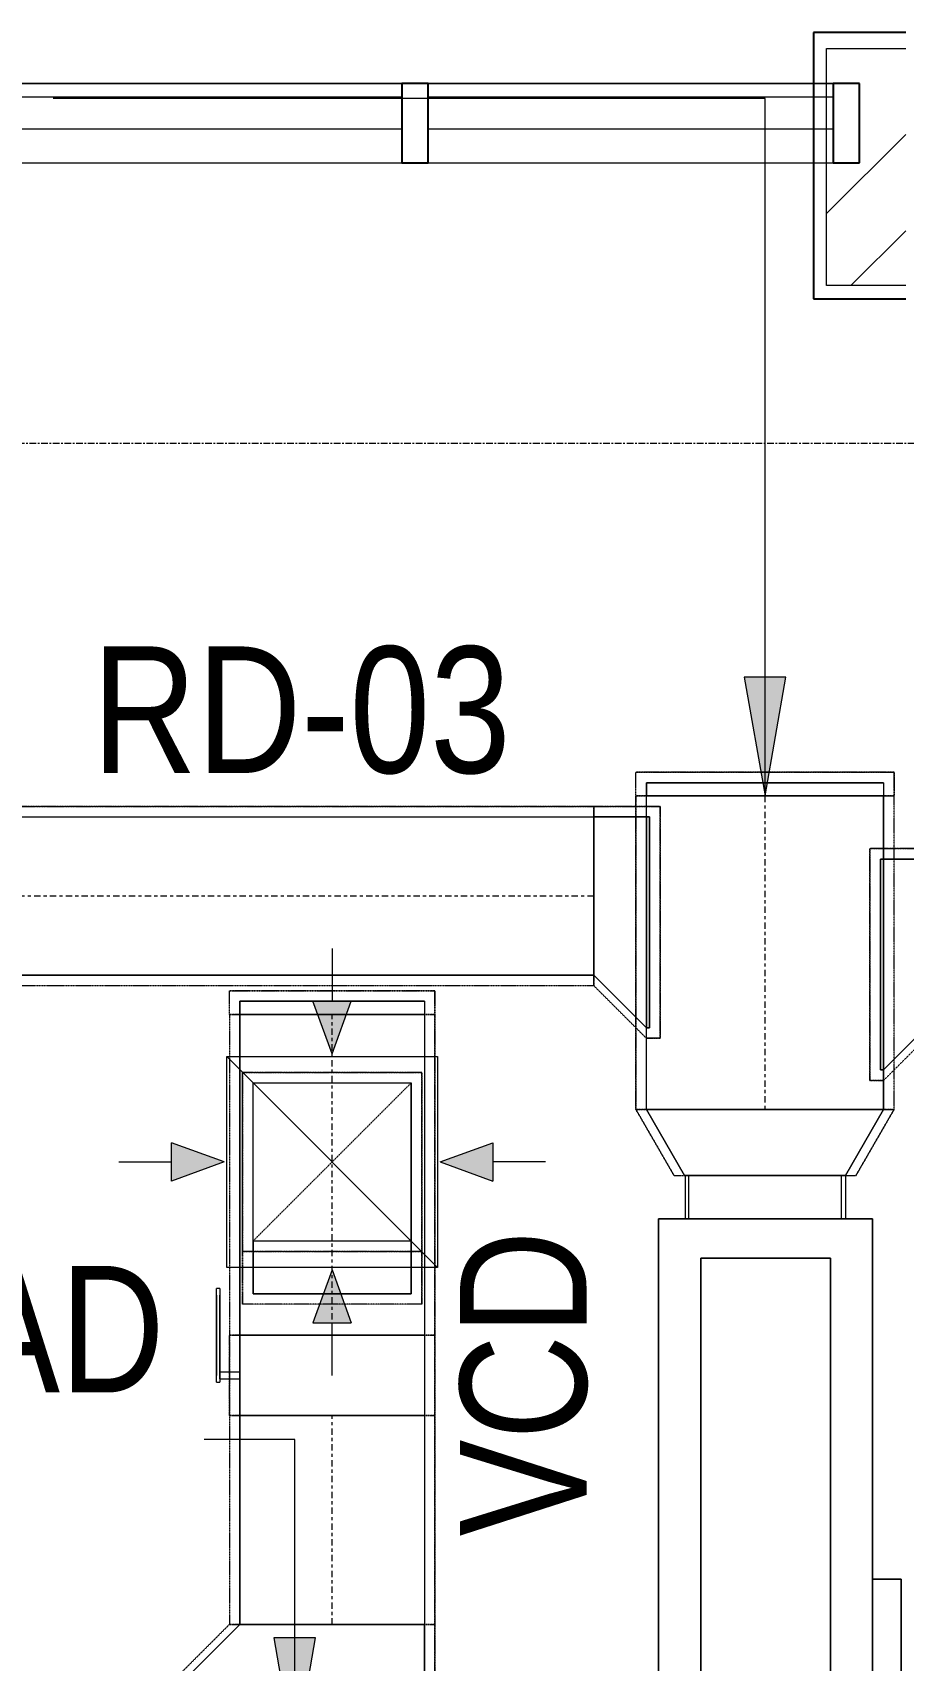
# Model space of a CAD drawing. Header units: inches. Extents: x -83664 to 20107, y -47222 to 19398.
# Drawn here: x -13904 to -12252, y -3073 to 15 of the extents above; entities that cross this region are included whole.
import ezdxf

# ---------------------------------------------------------------- set-up
doc = ezdxf.new("R2010")
doc.units = ezdxf.units.IN
doc.header["$MEASUREMENT"] = 0
for name, pattern in [('Center', [29.999999, 12, -6, 6, -6]), ('Grid Line', [22.225, 12.7, -3.175, 3.175, -3.175]), ('Hidden 0_50', [1.0584, 0.5292, -0.5292]), ('Hidden 1_5', [2.2, 1.5, -0.7])]:
    doc.linetypes.add(name, pattern=pattern)
for name, color, linetype, lineweight in [('A-DETL-GENF', 7, 'Continuous', 9), ('A-GENM', 7, 'Continuous', 9), ('A-GLAZ-CURT', 7, 'Continuous', 9), ('A-GLAZ-CWMG', 7, 'Continuous', 9), ('A-WALL', 7, 'Continuous', 9), ('A-WALL-PATT', 7, 'Continuous', 25), ('G-ANNO-TEXT', 7, 'Continuous', 9), ('M-HVAC-CDFF', 7, 'Continuous', 9), ('M-HVAC-DUCT-ANNO', 7, 'Continuous', 9), ('M-HVAC-DUCT-CNTR', 7, 'Center', 9), ('M-HVAC-DUCT-IDEN', 7, 'Continuous', 18), ('S-GRID', 7, 'Continuous', 9)]:
    doc.layers.add(name, color=color, linetype=linetype, lineweight=lineweight)
doc.layers.add('M-HVAC-DUCT', color=7, linetype='Continuous', lineweight=9, true_color=0xffe97f)
doc.styles.add('Arial Narrow_21', font='ARIALN.TTF', dxfattribs={"height": 240})
pattern_1 = [(0, (0, 0), (1219.2, 304.8), [50.292, -864.108, 50.292, -864.108, -4876.8]), (0, (0, 0), (1219.2, 304.8), [-1828.8, 50.292, -1778.508, 50.292, -864.108, -2133.6]), (0, (0, 0), (1219.2, 304.8), [-4572, 50.292, -559.308, 50.292, -1473.708]), (120, (457.2, 152.4), (-873.56454, 903.45817), [50.292, -864.108, 50.292, -864.108, -4876.8]), (120, (457.2, 152.4), (-873.56454, 903.45817), [-1828.8, 50.292, -1778.508, 50.292, -864.108, -2133.6]), (120, (457.2, 152.4), (-873.56454, 903.45817), [-4572, 50.292, -559.308, 50.292, -1473.708]), (240, (609.6, 762), (-345.63546, -1208.25817), [50.292, -864.108, 50.292, -864.108, -4876.8]), (240, (609.6, 762), (-345.63546, -1208.25817), [-1828.8, 50.292, -1778.508, 50.292, -864.108, -2133.6]), (240, (609.6, 762), (-345.63546, -1208.25817), [-4572, 50.292, -559.308, 50.292, -1473.708])]

# ---------------------------------------------------------------- blocks, each defined once
blk = doc.blocks.new('M_Rectangular Tap - Beveled - Standard-7413103-FIRST FLOOR AC CONDITIONING LAYOUT - PART A')
at = {"layer": 'M-HVAC-DUCT', "color": 6, "true_color": 0xff00ff}
for p, q in [((100, 175), (-6.096, 175)), ((-6.096, 175), (100, 175)), ((-6.096, 175), (-6.096, -275)), ((-6.096, -275), (-6.096, 175)), ((100, 175), (100, -175)), ((100, -175), (100, 175)), ((0, -275), (100, -175)), ((0, -275), (100, -175)), ((-6.096, -275), (0, -275)), ((0, -275), (-6.096, -275))]:
    blk.add_line(p, q, dxfattribs=at)
blk = doc.blocks.new('GCE-AT-Return Air Rectangular Diffuser - 300X300-7590694-FIRST FLOOR AC CONDITIONING LAYOUT - PART A')
at = {"layer": 'A-DETL-GENF', "true_color": 0xff00ff}
for points in [[(0, 205), (36.4, 305), (-36.4, 305)], [(-305, -36.4), (-205, 0), (-305, 36.4)], [(305, -36.4), (305, 36.4), (205, 0)], [(36.4, -305), (0, -205), (-36.4, -305)]]:
    blk.add_hatch(color=6, dxfattribs=at).paths.add_polyline_path(points)
at = {"layer": 'A-DETL-GENF', "color": 6, "true_color": 0xff00ff}
for p, q in [((0, 405), (0, 305)), ((0, 205), (-36.4, 305)), ((-36.4, 305), (36.4, 305)), ((0, 205), (36.4, 305)), ((-200, 200), (200, 200)), ((-200, -200), (-200, 200)), ((-200, 200), (200, -200)), ((200, 200), (200, -200)), ((-205, 0), (-305, 36.4)), ((-305, -36.4), (-305, 36.4)), ((205, 0), (305, 36.4)), ((305, 36.4), (305, -36.4)), ((405, 0), (305, 0)), ((-405, 0), (-305, 0)), ((-205, 0), (-305, -36.4)), ((205, 0), (305, -36.4)), ((200, -200), (-200, -200)), ((0, -205), (-36.4, -305)), ((0, -205), (36.4, -305)), ((-36.4, -305), (36.4, -305)), ((0, -405), (0, -305))]:
    blk.add_line(p, q, dxfattribs=at)
blk = doc.blocks.new('M_Rectangular Tap - Beveled - Standard-7475664-FIRST FLOOR AC CONDITIONING LAYOUT - PART A')
at = {"layer": 'M-HVAC-DUCT', "color": 6, "true_color": 0xff00ff}
for p, q in [((154023.6, 83129.9), (154023.6, 83229.9)), ((154023.6, 83229.9), (154323.6, 83229.9)), ((154323.6, 83229.9), (154023.6, 83229.9)), ((154023.6, 82829.9), (154023.6, 83229.9)), ((154323.6, 83129.9), (154323.6, 83229.9)), ((154323.6, 83229.9), (154323.6, 82829.9)), ((154023.6, 83129.9), (154323.6, 83129.9)), ((154023.6, 82829.9), (154023.6, 83129.9)), ((154323.6, 83129.9), (154323.6, 82829.9)), ((154323.6, 82829.9), (154023.6, 82829.9)), ((154323.6, 82829.9), (154023.6, 82829.9))]:
    blk.add_line(p, q, dxfattribs=at)
blk = doc.blocks.new('M_Rectangular Endcap - Standard-7450357-FIRST FLOOR AC CONDITIONING LAYOUT - PART A')
at = {"layer": 'M-HVAC-DUCT', "color": 6, "true_color": 0xff00ff}
for p, q in [((0, 175), (0, -175)), ((0, -175), (0, 175)), ((0, 175), (25, 175)), ((25, 175), (0, 175)), ((25, 175), (25, -175)), ((25, -175), (25, 175)), ((25, -175), (0, -175)), ((25, -175), (0, -175))]:
    blk.add_line(p, q, dxfattribs=at)
blk = doc.blocks.new('M_Rec Endcap - Standard-7692162-FIRST FLOOR AC CONDITIONING LAYOUT - PART A')
at = {"layer": 'M-HVAC-DUCT', "color": 30, "true_color": 0xff7f00}
for p, q in [((0, 225), (0, -225)), ((0, -225), (0, 225)), ((0, 225), (25, 225)), ((25, 225), (0, 225)), ((25, 225), (25, -225)), ((25, -225), (25, 225)), ((25, -225), (0, -225)), ((25, -225), (0, -225))]:
    blk.add_line(p, q, dxfattribs=at)
blk = doc.blocks.new('M_Rec Tap - Beveled - Standard-8199963-FIRST FLOOR AC CONDITIONING LAYOUT - PART A')
at = {"layer": 'M-HVAC-DUCT', "color": 30, "true_color": 0xff7f00}
for p, q in [((0, 250), (-6.096, 250)), ((-6.096, -150), (-6.096, 250)), ((-6.096, 250), (-6.096, -150)), ((-6.096, 250), (0, 250)), ((100, 150), (0, 250)), ((100, 150), (0, 250)), ((100, 150), (100, -150)), ((100, -150), (100, 150)), ((-6.096, -150), (100, -150)), ((100, -150), (-6.096, -150))]:
    blk.add_line(p, q, dxfattribs=at)
blk = doc.blocks.new('M_Rec Tap - Beveled - Standard-7691817-FIRST FLOOR AC CONDITIONING LAYOUT - PART A')
at = {"layer": 'M-HVAC-DUCT', "color": 30, "true_color": 0xff7f00}
for p, q in [((100, 150), (-6.096, 150)), ((-6.096, 150), (100, 150)), ((-6.096, 150), (-6.096, -250)), ((-6.096, -250), (-6.096, 150)), ((100, 150), (100, -150)), ((100, -150), (100, 150)), ((0, -250), (100, -150)), ((0, -250), (100, -150)), ((-6.096, -250), (0, -250)), ((0, -250), (-6.096, -250))]:
    blk.add_line(p, q, dxfattribs=at)
blk = doc.blocks.new('VAV1 - VAV-33-9301385-FIRST FLOOR AC CONDITIONING LAYOUT - PART A')
at = {"layer": 'A-GENM', "color": 30, "true_color": 0xff7f00}
for p, q in [((500, 203), (-500, 203)), ((-500, 203), (-500, -203)), ((-500, -203), (-500, 203)), ((-500, 203), (500, 203)), ((500, -203), (500, 203)), ((500, 203), (500, -203)), ((-500, 152.5), (-581.8, 152.5)), ((-581.8, 152.5), (-581.8, -152.5)), ((-581.8, 152.5), (-581.8, -152.5)), ((-500, 145.8), (-581.8, 145.8)), ((-581.8, -144.2), (-581.8, 145.8)), ((-581.8, -144.2), (-581.8, 145.8)), ((-500, -152.5), (-500, 152.5)), ((-500, -152.5), (-500, 152.5)), ((-500, 145.8), (-500, -144.2)), ((-500, 145.8), (-500, -144.2)), ((581.8, 152.5), (500, 152.5)), ((500, 152.5), (500, -152.5)), ((500, 152.5), (500, -152.5)), ((581.8, 145.8), (500, 145.8)), ((500, -144.2), (500, 145.8)), ((500, -144.2), (500, 145.8)), ((581.8, -152.5), (581.8, 152.5)), ((581.8, -152.5), (581.8, 152.5)), ((581.8, 145.8), (581.8, -144.2)), ((581.8, 145.8), (581.8, -144.2)), ((-425, -123.3), (-425, 122.8)), ((-425, 122.8), (425, 122.8)), ((425, 122.8), (-425, 122.8)), ((-425, 122.8), (-425, -123.3)), ((425, 122.8), (425, -123.3)), ((425, -123.3), (425, 122.8)), ((425, -123.3), (-425, -123.3)), ((-425, -123.3), (425, -123.3)), ((-581.8, -144.2), (-500, -144.2)), ((-581.8, -152.5), (-500, -152.5)), ((500, -144.2), (581.8, -144.2)), ((500, -152.5), (581.8, -152.5)), ((-500, -203), (500, -203)), ((500, -203), (-500, -203)), ((-183.8, -203), (-403.8, -203)), ((-403.8, -203), (-183.8, -203)), ((-403.8, -203), (-403.8, -257.7)), ((-403.8, -203), (-403.8, -257.7)), ((-183.8, -257.7), (-183.8, -203)), ((-183.8, -203), (-183.8, -257.7)), ((-183.8, -257.7), (-403.8, -257.7)), ((-403.8, -257.7), (-183.8, -257.7))]:
    blk.add_line(p, q, dxfattribs=at)
blk = doc.blocks.new('TEMW-ME-DMP-Volume Control Damper - Standard-7399626-FIRST FLOOR AC CONDITIONING LAYOUT - PART A')
at = {"layer": 'M-HVAC-DUCT', "color": 6, "true_color": 0xff00ff}
for p, q in [((-165.1, 213.1), (-165.1, 219.45)), ((-152.4, 219.45), (-165.1, 219.45)), ((0, 219.45), (-152.4, 219.45)), ((-152.4, 219.45), (0, 219.45)), ((12.7, 219.45), (0, 219.45)), ((12.7, 219.45), (12.7, 213.1)), ((-165.1, 213.1), (-152.4, 213.1)), ((0, 213.1), (-152.4, 213.1)), ((-152.4, 213.1), (0, 213.1)), ((-6.35, 175), (-6.35, 213.1)), ((6.35, 213.1), (-6.35, 213.1)), ((6.35, 213.1), (-6.35, 213.1)), ((0, 213.1), (12.7, 213.1)), ((6.35, 213.1), (6.35, 175)), ((-76.2, 175), (-76.2, -175)), ((-76.2, -175), (-76.2, 175)), ((76.2, 175), (-76.2, 175)), ((-76.2, 175), (76.2, 175)), ((-76.2, 175), (76.2, 175)), ((-6.35, 175), (6.35, 175)), ((-6.35, 175), (6.35, 175)), ((76.2, 175), (76.2, -175)), ((76.2, -175), (76.2, 175)), ((-76.2, -175), (76.2, -175)), ((-76.2, -175), (76.2, -175)), ((-76.2, -175), (76.2, -175))]:
    blk.add_line(p, q, dxfattribs=at)
blk = doc.blocks.new('M_Rec to Rnd Transition - Angle - 60 Degree-9301390-FIRST FLOOR AC CONDITIONING LAYOUT - PART A')
at = {"layer": 'M-HVAC-DUCT', "color": 30, "true_color": 0xff7f00}
for p, q in [((0, 225), (125.6, 152.5)), ((125.6, 152.5), (0, 225)), ((0, 225), (0, -225)), ((0, -225), (0, 225)), ((125.6, 0), (125.6, 152.5)), ((125.6, 0), (125.6, 152.5)), ((125.6, -152.5), (125.6, 0)), ((125.6, -152.5), (125.6, 0)), ((0, -225), (125.6, -152.5)), ((125.6, -152.5), (0, -225))]:
    blk.add_line(p, q, dxfattribs=at)
blk = doc.blocks.new('TEMW-SMBZ-HO-BM-HVAC-00002_rvt-1-FIRST FLOOR AC CONDITIONING LAYOUT - PART A')
at = {"layer": 'M-HVAC-DUCT', "color": 30, "linetype": 'Hidden 0_50', "true_color": 0xff7f00}
for p, q in [((139187.4, 96984.4), (138697.4, 96984.4)), ((138697.4, 96984.4), (139187.4, 96984.4)), ((138697.4, 96939.4), (138697.4, 96984.4)), ((138697.4, 96939.4), (138697.4, 96984.4)), ((139187.4, 96984.4), (139187.4, 96939.4)), ((139187.4, 96939.4), (139187.4, 96984.4)), ((138697.4, 96939.4), (139187.4, 96939.4)), ((139187.4, 96939.4), (138697.4, 96939.4)), ((138697.4, 96939.4), (138697.4, 96344.5)), ((138697.4, 96344.5), (138697.4, 96939.4)), ((139187.4, 96939.4), (138697.4, 96939.4)), ((138697.4, 96939.4), (139187.4, 96939.4)), ((139187.4, 96344.5), (139187.4, 96939.4)), ((139187.4, 96344.5), (139187.4, 96939.4)), ((138617.4, 96919.4), (135510.2, 96919.4)), ((135510.2, 96919.4), (138617.4, 96919.4)), ((138617.4, 96919.4), (138743.5, 96919.4)), ((138617.4, 96579.4), (138617.4, 96919.4)), ((138617.4, 96919.4), (138617.4, 96579.4)), ((138743.5, 96919.4), (138617.4, 96919.4)), ((138617.4, 96919.4), (138617.4, 96579.4)), ((138617.4, 96579.4), (138617.4, 96919.4)), ((138743.5, 96919.4), (138743.5, 96479.4)), ((138743.5, 96479.4), (138743.5, 96919.4)), ((139141.3, 96399.4), (139141.3, 96839.4)), ((139141.3, 96839.4), (139267.4, 96839.4)), ((139267.4, 96839.4), (139141.3, 96839.4)), ((139141.3, 96839.4), (139141.3, 96399.4)), ((135510.2, 96579.4), (138617.4, 96579.4)), ((135510.2, 96579.4), (138617.4, 96579.4)), ((138717.4, 96479.4), (138617.4, 96579.4)), ((138617.4, 96579.4), (138717.4, 96479.4)), ((139267.4, 96499.4), (139167.4, 96399.4)), ((139167.4, 96399.4), (139267.4, 96499.4)), ((138743.5, 96479.4), (138717.4, 96479.4)), ((138717.4, 96479.4), (138743.5, 96479.4)), ((139167.4, 96399.4), (139141.3, 96399.4)), ((139141.3, 96399.4), (139167.4, 96399.4)), ((138697.4, 96344.5), (139187.4, 96344.5)), ((139187.4, 96344.5), (138697.4, 96344.5)), ((138697.4, 96344.5), (138769.9, 96218.9)), ((138769.9, 96218.9), (138697.4, 96344.5)), ((138697.4, 96344.5), (139187.4, 96344.5)), ((139187.4, 96344.5), (138697.4, 96344.5)), ((139187.4, 96344.5), (139114.9, 96218.9)), ((139114.9, 96218.9), (139187.4, 96344.5)), ((138769.9, 96218.9), (138942.4, 96218.9)), ((138769.9, 96218.9), (138942.4, 96218.9)), ((138942.4, 96218.9), (139114.9, 96218.9)), ((138942.4, 96218.9), (139114.9, 96218.9))]:
    blk.add_line(p, q, dxfattribs=at)
at = {"layer": 'M-HVAC-DUCT', "color": 30, "true_color": 0xff7f00}
for p, q in [((139167.4, 96939.4), (138717.4, 96939.4)), ((138717.4, 96939.4), (139167.4, 96939.4)), ((138717.4, 96344.5), (138717.4, 96939.4)), ((138717.4, 96344.5), (138717.4, 96939.4)), ((139167.4, 96939.4), (139167.4, 96344.5)), ((139167.4, 96344.5), (139167.4, 96939.4)), ((135510.2, 96899.4), (138617.4, 96899.4)), ((135510.2, 96899.4), (138617.4, 96899.4)), ((138617.4, 96599.4), (138617.4, 96899.4)), ((138617.4, 96899.4), (138617.4, 96599.4)), ((138717.4, 96899.4), (138717.4, 96499.4)), ((138717.4, 96899.4), (138723.5, 96899.4)), ((138723.5, 96899.4), (138717.4, 96899.4)), ((138717.4, 96499.4), (138717.4, 96899.4)), ((138723.5, 96899.4), (138723.5, 96499.4)), ((138723.5, 96499.4), (138723.5, 96899.4)), ((139161.3, 96819.4), (139167.4, 96819.4)), ((139167.4, 96819.4), (139161.3, 96819.4)), ((139161.3, 96419.4), (139161.3, 96819.4)), ((139161.3, 96819.4), (139161.3, 96419.4)), ((139167.4, 96419.4), (139167.4, 96819.4)), ((139167.4, 96419.4), (139167.4, 96819.4)), ((138617.4, 96599.4), (135510.2, 96599.4)), ((135510.2, 96599.4), (138617.4, 96599.4)), ((138723.5, 96499.4), (138717.4, 96499.4)), ((138717.4, 96499.4), (138723.5, 96499.4)), ((139167.4, 96419.4), (139161.3, 96419.4)), ((139161.3, 96419.4), (139167.4, 96419.4)), ((139167.4, 96344.5), (138717.4, 96344.5)), ((138717.4, 96344.5), (139167.4, 96344.5))]:
    blk.add_line(p, q, dxfattribs=at)
at = {"layer": 'M-HVAC-DUCT', "color": 6, "linetype": 'Hidden 0_50', "true_color": 0xff00ff}
for p, q in [((138316, 96569.7), (137926, 96569.7)), ((137926, 96569.7), (138316, 96569.7)), ((137926, 96524.7), (137926, 96569.7)), ((137926, 96524.7), (137926, 96569.7)), ((138316, 96569.7), (138316, 96524.7)), ((138316, 96524.7), (138316, 96569.7)), ((138316, 96524.7), (137926, 96524.7)), ((137926, 96524.7), (138316, 96524.7)), ((138316, 96524.7), (137926, 96524.7)), ((137926, 96524.7), (138316, 96524.7)), ((137926, 96524.7), (137926, 95916)), ((137926, 96524.7), (137926, 95916)), ((138316, 95916), (138316, 96524.7)), ((138316, 96524.7), (138316, 95916)), ((137951, 96414.8), (138291, 96414.8)), ((137951, 96074.8), (137951, 96414.8)), ((137951, 96414.8), (137951, 96074.8)), ((138291, 96414.8), (137951, 96414.8)), ((137951, 96414.8), (137951, 96074.8)), ((137951, 95974.8), (137951, 96414.8)), ((137951, 96414.8), (138291, 96414.8)), ((138291, 96414.8), (137951, 96414.8)), ((138291, 96414.8), (138291, 96074.8)), ((138291, 96074.8), (138291, 96414.8)), ((138291, 96414.8), (138291, 95974.8)), ((138291, 96074.8), (138291, 96414.8)), ((138291, 96074.8), (137951, 96074.8)), ((137951, 96074.8), (138291, 96074.8)), ((137951, 96074.8), (137951, 95974.8)), ((138291, 96074.8), (137951, 96074.8)), ((138291, 95974.8), (138291, 96074.8)), ((138291, 95974.8), (137951, 95974.8)), ((138291, 95974.8), (137951, 95974.8)), ((138316, 95916), (137926, 95916)), ((137926, 95916), (138316, 95916)), ((138316, 95916), (137926, 95916)), ((137926, 95916), (137926, 95763.6)), ((137926, 95763.6), (137926, 95916)), ((137926, 95916), (138316, 95916)), ((138316, 95763.6), (138316, 95916)), ((138316, 95916), (138316, 95763.6)), ((138316, 95763.6), (137926, 95763.6)), ((137926, 95763.6), (138316, 95763.6)), ((137926, 95763.6), (137926, 95367.1)), ((137926, 95763.6), (137926, 95367.1)), ((137926, 95763.6), (138316, 95763.6)), ((138316, 95763.6), (137926, 95763.6)), ((138316, 95367.1), (138316, 95763.6)), ((138316, 95763.6), (138316, 95367.1)), ((137826, 95267.1), (137926, 95367.1)), ((137926, 95367.1), (137826, 95267.1)), ((138316, 95367.1), (137926, 95367.1)), ((137926, 95367.1), (138316, 95367.1)), ((137926, 95367.1), (138316, 95367.1)), ((138316, 95367.1), (137926, 95367.1)), ((138316, 95367.1), (138316, 95241)), ((138316, 95241), (138316, 95367.1))]:
    blk.add_line(p, q, dxfattribs=at)
at = {"layer": 'M-HVAC-DUCT', "color": 6, "true_color": 0xff00ff}
for p, q in [((137946, 96524.7), (138296, 96524.7)), ((138296, 96524.7), (137946, 96524.7)), ((137946, 95916), (137946, 96524.7)), ((137946, 96524.7), (137946, 95916)), ((138296, 96524.7), (138296, 95916)), ((138296, 96524.7), (138296, 95916)), ((137971, 95994.8), (137971, 96394.8)), ((137971, 96394.8), (138271, 96394.8)), ((137971, 95994.8), (137971, 96394.8)), ((137971, 96394.8), (138271, 96394.8)), ((138271, 95994.8), (138271, 96394.8)), ((138271, 96394.8), (138271, 95994.8)), ((137971, 95994.8), (138271, 95994.8)), ((137971, 95994.8), (138271, 95994.8)), ((137946, 95916), (138296, 95916)), ((138296, 95916), (137946, 95916)), ((137946, 95763.6), (138296, 95763.6)), ((138296, 95763.6), (137946, 95763.6)), ((137946, 95367.1), (137946, 95763.6)), ((137946, 95763.6), (137946, 95367.1)), ((138296, 95763.6), (138296, 95367.1)), ((138296, 95763.6), (138296, 95367.1)), ((137946, 95367.1), (138296, 95367.1)), ((138296, 95367.1), (137946, 95367.1))]:
    blk.add_line(p, q, dxfattribs=at)
at = {"layer": 'M-HVAC-DUCT-ANNO', "color": 6, "linetype": 'Hidden 1_5', "true_color": 0xff00ff}
for p, q in [((137971, 96094.8), (137971, 96394.8)), ((137971, 96394.8), (138271, 96394.8)), ((138271, 96394.8), (137971, 96094.8)), ((138271, 96394.8), (138271, 96094.8)), ((138271, 96094.8), (137971, 96094.8))]:
    blk.add_line(p, q, dxfattribs=at)
at = {"layer": 'M-HVAC-DUCT-CNTR', "color": 30, "true_color": 0xff7f00}
for p, q in [((138942.4, 96939.4), (138942.4, 96344.5)), ((138617.4, 96749.4), (135510.2, 96749.4))]:
    blk.add_line(p, q, dxfattribs=at)
at = {"layer": 'M-HVAC-DUCT-CNTR', "color": 6, "true_color": 0xff00ff}
for p, q in [((138121, 95916), (138121, 96524.7)), ((138121, 95367.1), (138121, 95763.6))]:
    blk.add_line(p, q, dxfattribs=at)
at = {"layer": 'A-GENM', "color": 6, "linetype": 'Hidden 0_50', "lineweight": 9, "true_color": 0xff00ff, "rotation": 90.00000000000026}
blk.add_blockref('VAV1 - VAV-33-9301385-FIRST FLOOR AC CONDITIONING LAYOUT - PART A', (138943.2, 95637.1), dxfattribs=at)
at = {"layer": 'M-HVAC-CDFF', "color": 6, "linetype": 'Hidden 0_50', "lineweight": 9, "true_color": 0xff00ff}
blk.add_blockref('GCE-AT-Return Air Rectangular Diffuser - 300X300-7590694-FIRST FLOOR AC CONDITIONING LAYOUT - PART A', (138121, 96244.8), dxfattribs=at)
at = {"layer": 'M-HVAC-DUCT', "color": 6, "linetype": 'Hidden 0_50', "lineweight": 9, "true_color": 0xff00ff}
for name, p, rotation in [('M_Rec Endcap - Standard-7692162-FIRST FLOOR AC CONDITIONING LAYOUT - PART A', (138942.4, 96939.4), 90), ('M_Rectangular Endcap - Standard-7450357-FIRST FLOOR AC CONDITIONING LAYOUT - PART A', (138121, 96524.7), 90), ('M_Rectangular Tap - Beveled - Standard-7475664-FIRST FLOOR AC CONDITIONING LAYOUT - PART A', (292294.6, 179224.7), 180), ('M_Rec to Rnd Transition - Angle - 60 Degree-9301390-FIRST FLOOR AC CONDITIONING LAYOUT - PART A', (138942.4, 96344.5), 270)]:
    blk.add_blockref(name, p, dxfattribs=dict(at, rotation=rotation))
at = {"layer": 'M-HVAC-DUCT', "color": 6, "linetype": 'Hidden 0_50', "lineweight": 9, "true_color": 0xff00ff, "extrusion": (0, 0, -1)}
blk.add_blockref('M_Rec Tap - Beveled - Standard-7691817-FIRST FLOOR AC CONDITIONING LAYOUT - PART A', (-138717.4, 96749.4), dxfattribs=at)
for name, p, rotation in [('M_Rec Tap - Beveled - Standard-8199963-FIRST FLOOR AC CONDITIONING LAYOUT - PART A', (-139167.4, 96669.4), 180), ('TEMW-ME-DMP-Volume Control Damper - Standard-7399626-FIRST FLOOR AC CONDITIONING LAYOUT - PART A', (-138121, 95839.8), 270), ('M_Rectangular Tap - Beveled - Standard-7413103-FIRST FLOOR AC CONDITIONING LAYOUT - PART A', (-138121, 95267.1), 90)]:
    blk.add_blockref(name, p, dxfattribs=dict(at, rotation=rotation))
blk = doc.blocks.new('TEMW-SMBZ-HO-BM-HVAC-00002_rvt-2-FIRST FLOOR AC CONDITIONING LAYOUT - PART A')
at = {"layer": 'M-HVAC-DUCT', "color": 30, "linetype": 'Hidden 0_50', "true_color": 0xff7f00}
for p, q in [((139187.4, 96984.4), (138697.4, 96984.4)), ((138697.4, 96984.4), (139187.4, 96984.4)), ((138697.4, 96939.4), (138697.4, 96984.4)), ((138697.4, 96939.4), (138697.4, 96984.4)), ((139187.4, 96984.4), (139187.4, 96939.4)), ((139187.4, 96939.4), (139187.4, 96984.4)), ((138697.4, 96939.4), (139187.4, 96939.4)), ((139187.4, 96939.4), (138697.4, 96939.4)), ((138697.4, 96939.4), (138697.4, 96344.5)), ((138697.4, 96344.5), (138697.4, 96939.4)), ((139187.4, 96939.4), (138697.4, 96939.4)), ((138697.4, 96939.4), (139187.4, 96939.4)), ((139187.4, 96344.5), (139187.4, 96939.4)), ((139187.4, 96344.5), (139187.4, 96939.4)), ((138617.4, 96919.4), (135510.2, 96919.4)), ((135510.2, 96919.4), (138617.4, 96919.4)), ((138617.4, 96919.4), (138743.5, 96919.4)), ((138617.4, 96579.4), (138617.4, 96919.4)), ((138617.4, 96919.4), (138617.4, 96579.4)), ((138743.5, 96919.4), (138617.4, 96919.4)), ((138617.4, 96919.4), (138617.4, 96579.4)), ((138617.4, 96579.4), (138617.4, 96919.4)), ((138743.5, 96919.4), (138743.5, 96479.4)), ((138743.5, 96479.4), (138743.5, 96919.4)), ((139141.3, 96399.4), (139141.3, 96839.4)), ((139141.3, 96839.4), (139267.4, 96839.4)), ((139267.4, 96839.4), (139141.3, 96839.4)), ((139141.3, 96839.4), (139141.3, 96399.4)), ((135510.2, 96579.4), (138617.4, 96579.4)), ((135510.2, 96579.4), (138617.4, 96579.4)), ((138717.4, 96479.4), (138617.4, 96579.4)), ((138617.4, 96579.4), (138717.4, 96479.4)), ((139267.4, 96499.4), (139167.4, 96399.4)), ((139167.4, 96399.4), (139267.4, 96499.4)), ((138743.5, 96479.4), (138717.4, 96479.4)), ((138717.4, 96479.4), (138743.5, 96479.4)), ((139167.4, 96399.4), (139141.3, 96399.4)), ((139141.3, 96399.4), (139167.4, 96399.4)), ((138697.4, 96344.5), (139187.4, 96344.5)), ((139187.4, 96344.5), (138697.4, 96344.5)), ((138697.4, 96344.5), (138769.9, 96218.9)), ((138769.9, 96218.9), (138697.4, 96344.5)), ((138697.4, 96344.5), (139187.4, 96344.5)), ((139187.4, 96344.5), (138697.4, 96344.5)), ((139187.4, 96344.5), (139114.9, 96218.9)), ((139114.9, 96218.9), (139187.4, 96344.5)), ((138769.9, 96218.9), (138942.4, 96218.9)), ((138769.9, 96218.9), (138942.4, 96218.9)), ((138942.4, 96218.9), (139114.9, 96218.9)), ((138942.4, 96218.9), (139114.9, 96218.9))]:
    blk.add_line(p, q, dxfattribs=at)
at = {"layer": 'M-HVAC-DUCT', "color": 30, "true_color": 0xff7f00}
for p, q in [((139167.4, 96939.4), (138717.4, 96939.4)), ((138717.4, 96939.4), (139167.4, 96939.4)), ((138717.4, 96344.5), (138717.4, 96939.4)), ((138717.4, 96344.5), (138717.4, 96939.4)), ((139167.4, 96939.4), (139167.4, 96344.5)), ((139167.4, 96344.5), (139167.4, 96939.4)), ((135510.2, 96899.4), (138617.4, 96899.4)), ((135510.2, 96899.4), (138617.4, 96899.4)), ((138617.4, 96599.4), (138617.4, 96899.4)), ((138617.4, 96899.4), (138617.4, 96599.4)), ((138717.4, 96899.4), (138717.4, 96499.4)), ((138717.4, 96899.4), (138723.5, 96899.4)), ((138723.5, 96899.4), (138717.4, 96899.4)), ((138717.4, 96499.4), (138717.4, 96899.4)), ((138723.5, 96899.4), (138723.5, 96499.4)), ((138723.5, 96499.4), (138723.5, 96899.4)), ((139161.3, 96819.4), (139167.4, 96819.4)), ((139167.4, 96819.4), (139161.3, 96819.4)), ((139161.3, 96419.4), (139161.3, 96819.4)), ((139161.3, 96819.4), (139161.3, 96419.4)), ((139167.4, 96419.4), (139167.4, 96819.4)), ((139167.4, 96419.4), (139167.4, 96819.4)), ((138617.4, 96599.4), (135510.2, 96599.4)), ((135510.2, 96599.4), (138617.4, 96599.4)), ((138723.5, 96499.4), (138717.4, 96499.4)), ((138717.4, 96499.4), (138723.5, 96499.4)), ((139167.4, 96419.4), (139161.3, 96419.4)), ((139161.3, 96419.4), (139167.4, 96419.4)), ((139167.4, 96344.5), (138717.4, 96344.5)), ((138717.4, 96344.5), (139167.4, 96344.5))]:
    blk.add_line(p, q, dxfattribs=at)
at = {"layer": 'M-HVAC-DUCT', "color": 6, "linetype": 'Hidden 0_50', "true_color": 0xff00ff}
for p, q in [((138316, 96569.7), (137926, 96569.7)), ((137926, 96569.7), (138316, 96569.7)), ((137926, 96524.7), (137926, 96569.7)), ((137926, 96524.7), (137926, 96569.7)), ((138316, 96569.7), (138316, 96524.7)), ((138316, 96524.7), (138316, 96569.7)), ((138316, 96524.7), (137926, 96524.7)), ((137926, 96524.7), (138316, 96524.7)), ((138316, 96524.7), (137926, 96524.7)), ((137926, 96524.7), (138316, 96524.7)), ((137926, 96524.7), (137926, 95916)), ((137926, 96524.7), (137926, 95916)), ((138316, 95916), (138316, 96524.7)), ((138316, 96524.7), (138316, 95916)), ((137951, 96414.8), (138291, 96414.8)), ((137951, 96074.8), (137951, 96414.8)), ((137951, 96414.8), (137951, 96074.8)), ((138291, 96414.8), (137951, 96414.8)), ((137951, 96414.8), (137951, 96074.8)), ((137951, 95974.8), (137951, 96414.8)), ((137951, 96414.8), (138291, 96414.8)), ((138291, 96414.8), (137951, 96414.8)), ((138291, 96414.8), (138291, 96074.8)), ((138291, 96074.8), (138291, 96414.8)), ((138291, 96414.8), (138291, 95974.8)), ((138291, 96074.8), (138291, 96414.8)), ((138291, 96074.8), (137951, 96074.8)), ((137951, 96074.8), (138291, 96074.8)), ((137951, 96074.8), (137951, 95974.8)), ((138291, 96074.8), (137951, 96074.8)), ((138291, 95974.8), (138291, 96074.8)), ((138291, 95974.8), (137951, 95974.8)), ((138291, 95974.8), (137951, 95974.8)), ((138316, 95916), (137926, 95916)), ((137926, 95916), (138316, 95916)), ((138316, 95916), (137926, 95916)), ((137926, 95916), (137926, 95763.6)), ((137926, 95763.6), (137926, 95916)), ((137926, 95916), (138316, 95916)), ((138316, 95763.6), (138316, 95916)), ((138316, 95916), (138316, 95763.6)), ((138316, 95763.6), (137926, 95763.6)), ((137926, 95763.6), (138316, 95763.6)), ((137926, 95763.6), (137926, 95367.1)), ((137926, 95763.6), (137926, 95367.1)), ((137926, 95763.6), (138316, 95763.6)), ((138316, 95763.6), (137926, 95763.6)), ((138316, 95367.1), (138316, 95763.6)), ((138316, 95763.6), (138316, 95367.1)), ((137826, 95267.1), (137926, 95367.1)), ((137926, 95367.1), (137826, 95267.1)), ((138316, 95367.1), (137926, 95367.1)), ((137926, 95367.1), (138316, 95367.1)), ((137926, 95367.1), (138316, 95367.1)), ((138316, 95367.1), (137926, 95367.1)), ((138316, 95367.1), (138316, 95241)), ((138316, 95241), (138316, 95367.1))]:
    blk.add_line(p, q, dxfattribs=at)
at = {"layer": 'M-HVAC-DUCT', "color": 6, "true_color": 0xff00ff}
for p, q in [((137946, 96524.7), (138296, 96524.7)), ((138296, 96524.7), (137946, 96524.7)), ((137946, 95916), (137946, 96524.7)), ((137946, 96524.7), (137946, 95916)), ((138296, 96524.7), (138296, 95916)), ((138296, 96524.7), (138296, 95916)), ((137971, 95994.8), (137971, 96394.8)), ((137971, 96394.8), (138271, 96394.8)), ((137971, 95994.8), (137971, 96394.8)), ((137971, 96394.8), (138271, 96394.8)), ((138271, 95994.8), (138271, 96394.8)), ((138271, 96394.8), (138271, 95994.8)), ((137971, 95994.8), (138271, 95994.8)), ((137971, 95994.8), (138271, 95994.8)), ((137946, 95916), (138296, 95916)), ((138296, 95916), (137946, 95916)), ((137946, 95763.6), (138296, 95763.6)), ((138296, 95763.6), (137946, 95763.6)), ((137946, 95367.1), (137946, 95763.6)), ((137946, 95763.6), (137946, 95367.1)), ((138296, 95763.6), (138296, 95367.1)), ((138296, 95763.6), (138296, 95367.1)), ((137946, 95367.1), (138296, 95367.1)), ((138296, 95367.1), (137946, 95367.1))]:
    blk.add_line(p, q, dxfattribs=at)
at = {"layer": 'M-HVAC-DUCT-ANNO', "color": 6, "linetype": 'Hidden 1_5', "true_color": 0xff00ff}
for p, q in [((137971, 96094.8), (137971, 96394.8)), ((137971, 96394.8), (138271, 96394.8)), ((138271, 96394.8), (137971, 96094.8)), ((138271, 96394.8), (138271, 96094.8)), ((138271, 96094.8), (137971, 96094.8))]:
    blk.add_line(p, q, dxfattribs=at)
at = {"layer": 'M-HVAC-DUCT-CNTR', "color": 30, "true_color": 0xff7f00}
for p, q in [((138942.4, 96939.4), (138942.4, 96344.5)), ((138617.4, 96749.4), (135510.2, 96749.4))]:
    blk.add_line(p, q, dxfattribs=at)
at = {"layer": 'M-HVAC-DUCT-CNTR', "color": 6, "true_color": 0xff00ff}
for p, q in [((138121, 95916), (138121, 96524.7)), ((138121, 95367.1), (138121, 95763.6))]:
    blk.add_line(p, q, dxfattribs=at)
at = {"layer": 'A-GENM', "color": 6, "linetype": 'Hidden 0_50', "lineweight": 9, "true_color": 0xff00ff, "rotation": 90.00000000000026}
blk.add_blockref('VAV1 - VAV-33-9301385-FIRST FLOOR AC CONDITIONING LAYOUT - PART A', (138943.2, 95637.1), dxfattribs=at)
at = {"layer": 'M-HVAC-CDFF', "color": 6, "linetype": 'Hidden 0_50', "lineweight": 9, "true_color": 0xff00ff}
blk.add_blockref('GCE-AT-Return Air Rectangular Diffuser - 300X300-7590694-FIRST FLOOR AC CONDITIONING LAYOUT - PART A', (138121, 96244.8), dxfattribs=at)
at = {"layer": 'M-HVAC-DUCT', "color": 6, "linetype": 'Hidden 0_50', "lineweight": 9, "true_color": 0xff00ff}
for name, p, rotation in [('M_Rec Endcap - Standard-7692162-FIRST FLOOR AC CONDITIONING LAYOUT - PART A', (138942.4, 96939.4), 90), ('M_Rectangular Endcap - Standard-7450357-FIRST FLOOR AC CONDITIONING LAYOUT - PART A', (138121, 96524.7), 90), ('M_Rectangular Tap - Beveled - Standard-7475664-FIRST FLOOR AC CONDITIONING LAYOUT - PART A', (292294.6, 179224.7), 180), ('M_Rec to Rnd Transition - Angle - 60 Degree-9301390-FIRST FLOOR AC CONDITIONING LAYOUT - PART A', (138942.4, 96344.5), 270)]:
    blk.add_blockref(name, p, dxfattribs=dict(at, rotation=rotation))
at = {"layer": 'M-HVAC-DUCT', "color": 6, "linetype": 'Hidden 0_50', "lineweight": 9, "true_color": 0xff00ff, "extrusion": (0, 0, -1)}
blk.add_blockref('M_Rec Tap - Beveled - Standard-7691817-FIRST FLOOR AC CONDITIONING LAYOUT - PART A', (-138717.4, 96749.4), dxfattribs=at)
for name, p, rotation in [('M_Rec Tap - Beveled - Standard-8199963-FIRST FLOOR AC CONDITIONING LAYOUT - PART A', (-139167.4, 96669.4), 180), ('TEMW-ME-DMP-Volume Control Damper - Standard-7399626-FIRST FLOOR AC CONDITIONING LAYOUT - PART A', (-138121, 95839.8), 270), ('M_Rectangular Tap - Beveled - Standard-7413103-FIRST FLOOR AC CONDITIONING LAYOUT - PART A', (-138121, 95267.1), 90)]:
    blk.add_blockref(name, p, dxfattribs=dict(at, rotation=rotation))
blk = doc.blocks.new('System Panel - Solid-1052256-FIRST FLOOR AC CONDITIONING LAYOUT - PART A')
at = {"layer": 'A-GLAZ-CURT', "color": 9, "lineweight": 18, "true_color": 0xbbbbbb}
for p, q in [((384.375, 10.5), (-384.375, 10.5)), ((-384.375, 10.5), (-384.375, -49.5)), ((384.375, -49.5), (384.375, 10.5)), ((-384.375, -49.5), (384.375, -49.5))]:
    blk.add_line(p, q, dxfattribs=at)
at = {"layer": 'A-GLAZ-CURT', "color": 9, "true_color": 0xbbbbbb}
for p, q in [((-384.375, -49.5), (-384.375, 10.5)), ((384.375, 10.5), (-384.375, 10.5)), ((384.375, 10.5), (384.375, -49.5)), ((-384.375, -49.5), (384.375, -49.5))]:
    blk.add_line(p, q, dxfattribs=at)
blk = doc.blocks.new('Rectangular Mullion - 50 x 150mm-649915-FIRST FLOOR AC CONDITIONING LAYOUT - PART A')
at = {"layer": 'A-GLAZ-CWMG', "color": 9, "true_color": 0xbbbbbb}
for p, q in [((144896.8, 98290.7), (144896.8, 98140.7)), ((144896.8, 98140.7), (144896.8, 98290.7)), ((145665.6, 98290.7), (144896.8, 98290.7)), ((144896.8, 98290.7), (145665.6, 98290.7)), ((145665.6, 98290.7), (145665.6, 98140.7)), ((145665.6, 98140.7), (145665.6, 98290.7)), ((144896.8, 98140.7), (145665.6, 98140.7)), ((144896.8, 98140.7), (145665.6, 98140.7))]:
    blk.add_line(p, q, dxfattribs=at)
blk = doc.blocks.new('Rectangular Mullion - 50 x 150mm-423468-FIRST FLOOR AC CONDITIONING LAYOUT - PART A')
at = {"layer": 'A-GLAZ-CWMG', "color": 9, "lineweight": 25, "true_color": 0xbbbbbb}
for p, q in [((0, 75), (-50, 75)), ((-50, 75), (-50, -75)), ((0, -75), (0, 75)), ((-50, -75), (0, -75))]:
    blk.add_line(p, q, dxfattribs=at)
at = {"layer": 'A-GLAZ-CWMG', "color": 9, "true_color": 0xbbbbbb}
for p, q in [((-50, -75), (-50, 75)), ((-50, 75), (0, 75)), ((0, 75), (0, -75)), ((0, -75), (-50, -75))]:
    blk.add_line(p, q, dxfattribs=at)
blk = doc.blocks.new('Rectangular Mullion - 50 x 150mm-423458-FIRST FLOOR AC CONDITIONING LAYOUT - PART A')
at = {"layer": 'A-GLAZ-CWMG', "color": 9, "lineweight": 25, "true_color": 0xbbbbbb}
for p, q in [((-25, 75), (25, 75)), ((-25, -75), (-25, 75)), ((25, 75), (25, -75)), ((25, -75), (-25, -75))]:
    blk.add_line(p, q, dxfattribs=at)
at = {"layer": 'A-GLAZ-CWMG', "color": 9, "true_color": 0xbbbbbb}
for p, q in [((25, 75), (-25, 75)), ((-25, 75), (-25, -75)), ((25, -75), (25, 75)), ((-25, -75), (25, -75))]:
    blk.add_line(p, q, dxfattribs=at)
blk = doc.blocks.new('SMBZ_Hospital Arch Model_2026_01_29_rvt-1-FIRST FLOOR AC CONDITIONING LAYOUT - PART A')
at = {"layer": 'A-WALL-PATT', "lineweight": 9, "true_color": 0xbbbbbb}
h = blk.add_hatch(dxfattribs=at)
h.set_pattern_fill('FP_13', color=9, style=0, pattern_type=2)
h.set_pattern_definition(pattern_1)
h.paths.add_polyline_path([(139059.4, 98357.7), (144090.6, 98357.7), (144090.6, 98387.7), (139059.4, 98387.7)])
h = blk.add_hatch(dxfattribs=at)
h.set_pattern_fill('FP_12', color=9, style=0, pattern_type=2)
h.set_pattern_definition([(45, (0, 0), (-377.1708, 377.1708), []), (45, (0, 571.5), (-377.1708, 377.1708), [])])
h.paths.add_polyline_path([(139209.4, 97907.7), (139209.4, 98357.7), (139059.4, 98357.7), (139059.4, 97907.7)])
h = blk.add_hatch(dxfattribs=at)
h.set_pattern_fill('FP_13', color=9, style=0, pattern_type=2)
h.set_pattern_definition(pattern_1)
h.paths.add_polyline_path([(142059.4, 97882.7), (142066.9, 97882.7), (142066.9, 97907.7), (139059.4, 97907.7), (139059.4, 97882.7), (139243.8, 97882.7)])
at = {"layer": 'A-WALL', "color": 9, "lineweight": 25, "true_color": 0xbbbbbb}
for p, q in [((139034.4, 98387.7), (139034.4, 97882.7)), ((139059.4, 98387.7), (139034.4, 98387.7)), ((139209.4, 98387.7), (139059.4, 98387.7)), ((139034.4, 97882.7), (139059.4, 97882.7)), ((139059.4, 97882.7), (139209.4, 97882.7))]:
    blk.add_line(p, q, dxfattribs=at)
at = {"layer": 'A-WALL', "color": 9, "true_color": 0xbbbbbb}
for p, q in [((139034.4, 98387.7), (139034.4, 97882.7)), ((139034.4, 98387.7), (139209.4, 98387.7)), ((139059.4, 98357.7), (139209.4, 98357.7)), ((139059.4, 97907.7), (139059.4, 98357.7)), ((139209.4, 97882.7), (139034.4, 97882.7)), ((139209.4, 97907.7), (139059.4, 97907.7))]:
    blk.add_line(p, q, dxfattribs=at)
at = {"layer": 'A-GLAZ-CURT', "color": 9, "lineweight": 9, "true_color": 0xbbbbbb, "rotation": 180}
for p in [(137868.7, 98215.7), (138687.5, 98215.7)]:
    blk.add_blockref('System Panel - Solid-1052256-FIRST FLOOR AC CONDITIONING LAYOUT - PART A', p, dxfattribs=at)
at = {"layer": 'A-GLAZ-CWMG', "color": 9, "lineweight": 9, "true_color": 0xbbbbbb}
for name, p in [('Rectangular Mullion - 50 x 150mm-649915-FIRST FLOOR AC CONDITIONING LAYOUT - PART A', (-7412.5, 0)), ('Rectangular Mullion - 50 x 150mm-649915-FIRST FLOOR AC CONDITIONING LAYOUT - PART A', (-6593.7, 0)), ('Rectangular Mullion - 50 x 150mm-423468-FIRST FLOOR AC CONDITIONING LAYOUT - PART A', (139121.9, 98215.7))]:
    blk.add_blockref(name, p, dxfattribs=at)
at = {"layer": 'A-GLAZ-CWMG', "color": 9, "lineweight": 9, "true_color": 0xbbbbbb, "extrusion": (0, 0, -1)}
blk.add_blockref('Rectangular Mullion - 50 x 150mm-423458-FIRST FLOOR AC CONDITIONING LAYOUT - PART A', (-138278.1, 98215.7), dxfattribs=at)

msp = doc.modelspace()

# ---------------------------------------------------------------- hatches: boundary and pattern name
at = {"layer": 'M-HVAC-DUCT-IDEN', "lineweight": 9}
for points in [[(-12514.2, -1432.8), (-12474.6, -1207.8), (-12553.9, -1207.8)], [(-13406.8, -3255.1), (-13367.1, -3030.1), (-13446.5, -3030.1)]]:
    msp.add_hatch(color=256, dxfattribs=at).paths.add_polyline_path(points)

# ---------------------------------------------------------------- linework, layer by layer
for p, q in [((-12514.2, -109.7), (-13864.9, -109.7)), ((-12514.2, -1432.8), (-12514.2, -109.7)), ((-12474.6, -1207.8), (-12553.9, -1207.8)), ((-12553.9, -1207.8), (-12514.2, -1432.8)), ((-12514.2, -1432.8), (-12474.6, -1207.8)), ((-13406.8, -2654.2), (-13578.7, -2654.2)), ((-13406.8, -3255.1), (-13406.8, -2654.2)), ((-13367.1, -3030.1), (-13446.5, -3030.1)), ((-13446.5, -3030.1), (-13406.8, -3255.1)), ((-13406.8, -3255.1), (-13367.1, -3030.1))]:
    msp.add_line(p, q, dxfattribs=at)
at = {"layer": 'S-GRID', "color": 254, "linetype": 'Grid Line', "true_color": 0xdcdcdc}
msp.add_line((20106.7, -764.5), (-81517, -764.5), dxfattribs=at)

# ---------------------------------------------------------------- block references
at = {"lineweight": 5}
for name in ['SMBZ_Hospital Arch Model_2026_01_29_rvt-1-FIRST FLOOR AC CONDITIONING LAYOUT - PART A', 'TEMW-SMBZ-HO-BM-HVAC-00002_rvt-1-FIRST FLOOR AC CONDITIONING LAYOUT - PART A', 'TEMW-SMBZ-HO-BM-HVAC-00002_rvt-2-FIRST FLOOR AC CONDITIONING LAYOUT - PART A']:
    msp.add_blockref(name, (-151456.7, -98372.2), dxfattribs=at)

# ---------------------------------------------------------------- texts
at = {"layer": 'G-ANNO-TEXT', "insert": (-13790.9, -1149.3), "char_height": 240, "width": 1010.126, "attachment_point": 1, "style": 'Arial Narrow_21'}
msp.add_mtext('RD-03', dxfattribs=at)
at = {"layer": 'G-ANNO-TEXT', "insert": (-13093, -2837.6), "char_height": 240, "width": 733.544, "attachment_point": 1, "rotation": 90, "style": 'Arial Narrow_21'}
msp.add_mtext('VCD', dxfattribs=at)
at = {"layer": 'M-HVAC-DUCT-IDEN', "lineweight": 9, "insert": (-15365.2, -2324.6), "char_height": 240, "width": 2152.531, "attachment_point": 1, "style": 'Arial Narrow_21'}
msp.add_mtext('300x250 RAD', dxfattribs=at)

doc.saveas('drawing.dxf')
